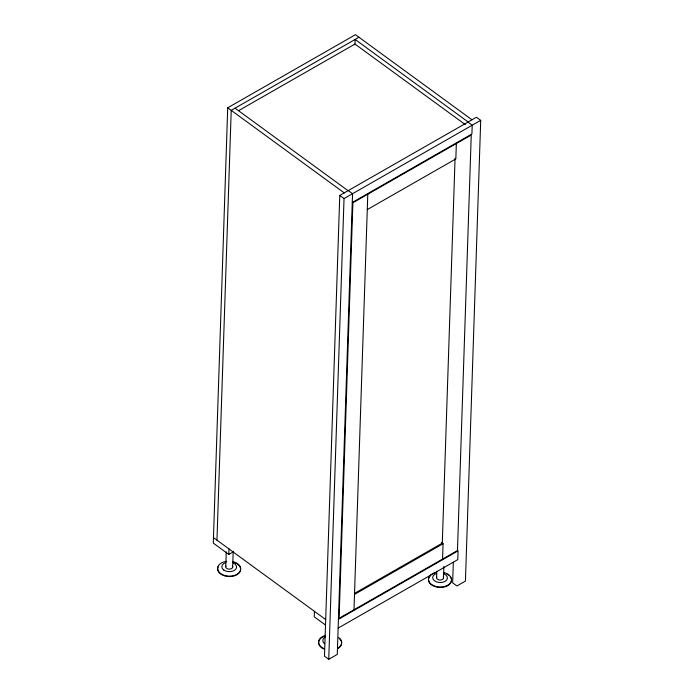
<?xml version="1.0" encoding="UTF-8"?>
<svg xmlns="http://www.w3.org/2000/svg" width="694" height="694" viewBox="0 0 694 694"><rect width="100%" height="100%" fill="white"/><g stroke="black" fill="none" stroke-linecap="round" stroke-linejoin="round"><path stroke-width="1.04" d="M471.972 119.784L355.458 34.7L227.719 107.804L213.284 543.09L228.82 554.428L233.444 551.782M216.962 540.158L231.215 110.363L358.954 37.25M225.767 566.677L226.261 551.877M228.82 554.428L228.994 548.945M232.672 567.119L233.158 552.32M314.443 611.345L314.261 616.827L325.477 625.016M453.329 562.279L452.644 582.83L456.921 585.953L465.431 581.078L480.716 120.348L476.448 117.225L339.765 195.448L324.48 656.177L328.748 659.3L337.267 654.425L352.552 193.695L348.284 190.572M328.748 659.3L344.033 198.571L339.765 195.448M354.946 44.858L355.128 39.445L468.146 121.979M353.992 609.774L367.785 194.233M436.604 577.547L436.812 571.197M455.064 158.336L442.295 543.159L354.66 593.309M442.564 559.086L443.076 543.723L441.367 542.474M456.348 143.545L455.837 158.909L367.273 209.597M443.501 577.989L443.891 566.365M448.515 574.667L448.498 575.083A11.529 7.469 1.9 0 0 447.014 574.172M238.649 110.624L354.972 44.052L465.379 124.677M344.033 198.571L480.716 120.348M352.257 202.475L471.911 133.994L472.206 125.224L467.93 122.101M354.504 594.411L443.076 543.723M338.429 619.326L458.083 550.845L457.788 559.624L338.143 628.096M225.828 562.582A7.374 4.78 1.9 0 0 223.355 569.687L223.772 570.017M324.332 643.52L324.749 643.754A7.374 4.78 1.9 0 1 325.226 637.005M235.049 108.169L348.067 190.703M227.719 107.804L344.233 192.889M213.466 537.598L325.659 619.534M232.325 565.974A3.461 2.238 1.9 0 1 232.082 568.204L231.484 568.638A3.461 2.238 1.9 0 1 227.285 568.716A3.461 2.238 1.9 0 1 225.949 566.104M232.655 561.611A11.529 7.469 1.9 0 1 238.285 573.409A11.529 7.469 1.9 0 1 219.425 572.481A11.529 7.469 1.9 0 1 226.695 561.316M240.662 569.653A11.529 7.469 1.9 0 1 227.12 576.41A11.529 7.469 1.9 0 1 218.159 566.616M232.637 562.036A11.529 7.469 1.9 0 1 234.494 562.574M235.361 562.912A11.529 7.469 1.9 0 1 236.958 563.745M237.66 564.222A11.529 7.469 1.9 0 1 240.402 567.709M233.193 562.947A7.374 4.78 1.9 0 1 234.641 570.242A7.374 4.78 1.9 0 1 223.355 569.687M338.655 637.534A11.529 7.469 1.9 0 1 337.909 648.083M323.925 648.586A11.529 7.469 1.9 0 1 324.844 635.669M339.288 638.471A11.529 7.469 1.9 0 1 337.891 648.508M323.907 649.011A11.529 7.469 1.9 0 1 322.354 637.161M323.126 636.754A11.529 7.469 1.9 0 1 324.827 636.094M443.162 576.844A3.461 2.238 1.9 0 1 442.919 579.074L442.321 579.499A3.461 2.238 1.9 0 1 438.122 579.585A3.461 2.238 1.9 0 1 436.786 576.974M443.492 572.481A11.529 7.469 1.9 0 1 450.363 583.012A11.529 7.469 1.9 0 1 433.498 585.589A11.529 7.469 1.9 0 1 431.521 574.311M432.232 573.86A11.529 7.469 1.9 0 1 436.561 572.333M451.499 580.522A11.529 7.469 1.9 0 1 436.491 587.02A11.529 7.469 1.9 0 1 430.271 575.742M450.215 576.723A11.529 7.469 1.9 0 1 451.239 578.579M444.03 573.817A7.374 4.78 1.9 0 1 445.479 581.112A7.374 4.78 1.9 0 1 434.192 580.557A7.374 4.78 1.9 0 1 436.665 573.452M352.882 202.761L339.097 618.302L457.467 550.55L471.252 135.018L352.882 202.761"/></g></svg>
